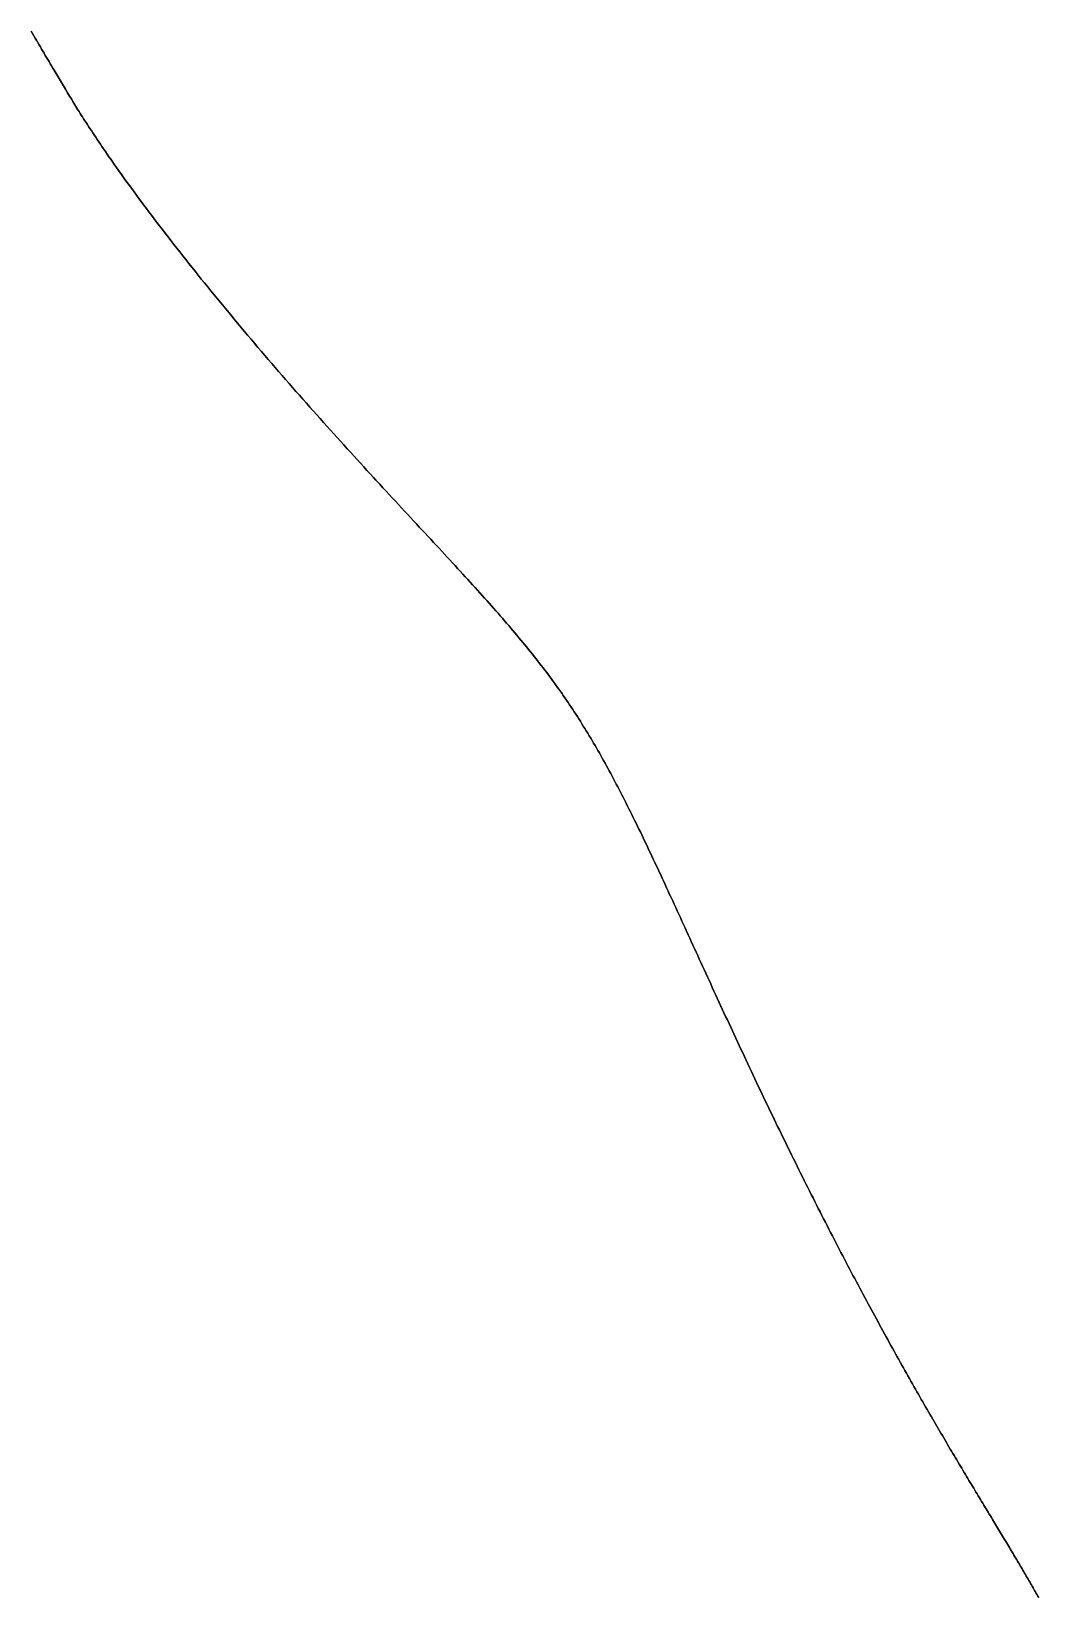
# Model space of a CAD drawing. Header units: inches. Extents: x 130170 to 284068, y 377793 to 804530.
# Drawn here: x 248968.7 to 249005.5, y 747173.8 to 747231.1 of the extents above; entities that cross this region are included whole.
import ezdxf

# ---------------------------------------------------------------- set-up
doc = ezdxf.new("R2010")
doc.units = ezdxf.units.IN
doc.header["$MEASUREMENT"] = 0
doc.layers.add('muni_il', color=7, linetype='Continuous')

msp = doc.modelspace()

# ---------------------------------------------------------------- linework, layer by layer
at = {"layer": 'muni_il'}
for points in [[(248968.662, 747231.067), (248968.71, 747230.982), (248968.758, 747230.898), (248968.806, 747230.815), (248968.853, 747230.732), (248968.899, 747230.651), (248968.946, 747230.571), (248968.992, 747230.492), (248969.037, 747230.413), (248969.083, 747230.335), (248969.128, 747230.258), (248969.173, 747230.181), (248969.218, 747230.104), (248969.263, 747230.027), (248969.309, 747229.951), (248969.355, 747229.873), (248969.401, 747229.795), (248969.448, 747229.716), (248969.496, 747229.635), (248969.91, 747228.938), (248969.988, 747228.809), (248970.027, 747228.746), (248970.065, 747228.683), (248970.103, 747228.621), (248970.14, 747228.56), (248970.178, 747228.498), (248970.216, 747228.437), (248970.254, 747228.375), (248970.292, 747228.313), (248970.331, 747228.25), (248970.37, 747228.188), (248970.41, 747228.124), (248970.451, 747228.059), (248970.492, 747227.994), (248970.534, 747227.927), (248970.577, 747227.859), (248970.621, 747227.791), (248970.667, 747227.72), (248970.713, 747227.649), (248970.76, 747227.576), (248970.809, 747227.501), (248970.859, 747227.425), (248970.91, 747227.347), (248970.963, 747227.268), (248971.017, 747227.186), (248971.072, 747227.103), (248971.129, 747227.019), (248971.188, 747226.933), (248971.247, 747226.844), (248971.309, 747226.754), (248971.372, 747226.662), (248971.437, 747226.569), (248971.503, 747226.473), (248971.571, 747226.376), (248971.64, 747226.276), (248971.711, 747226.175), (248971.784, 747226.072), (248971.858, 747225.968), (248971.934, 747225.861), (248972.011, 747225.753), (248972.09, 747225.643), (248972.171, 747225.531), (248972.253, 747225.418), (248972.337, 747225.303), (248972.422, 747225.186), (248972.509, 747225.068), (248972.597, 747224.948), (248972.687, 747224.827), (248972.779, 747224.704), (248972.872, 747224.579), (248972.966, 747224.453), (248973.062, 747224.326), (248973.159, 747224.198), (248973.258, 747224.068), (248973.358, 747223.937), (248973.459, 747223.805), (248973.561, 747223.671), (248973.665, 747223.537), (248973.77, 747223.401), (248973.877, 747223.264), (248973.984, 747223.126), (248974.093, 747222.988), (248974.202, 747222.848), (248974.313, 747222.708), (248974.425, 747222.567), (248974.538, 747222.425), (248974.652, 747222.282), (248974.767, 747222.139), (248974.882, 747221.995), (248974.999, 747221.85), (248975.116, 747221.705), (248975.235, 747221.559), (248975.354, 747221.413), (248975.474, 747221.267), (248975.594, 747221.12), (248975.715, 747220.973), (248975.837, 747220.826), (248975.959, 747220.678), (248976.082, 747220.53), (248976.205, 747220.382), (248976.329, 747220.234), (248976.454, 747220.086), (248976.578, 747219.938), (248976.703, 747219.79), (248976.829, 747219.642), (248976.954, 747219.494), (248977.081, 747219.346), (248977.207, 747219.199), (248977.333, 747219.051), (248977.46, 747218.904), (248977.586, 747218.757), (248977.713, 747218.611), (248977.84, 747218.464), (248977.967, 747218.318), (248978.094, 747218.173), (248978.22, 747218.028), (248978.347, 747217.883), (248978.474, 747217.739), (248978.6, 747217.595), (248978.727, 747217.452), (248978.853, 747217.31), (248978.979, 747217.168), (248979.105, 747217.027), (248979.23, 747216.886), (248979.355, 747216.746), (248979.48, 747216.606), (248979.604, 747216.468), (248979.728, 747216.33), (248979.852, 747216.192), (248979.975, 747216.056), (248980.098, 747215.92), (248980.22, 747215.785), (248980.342, 747215.651), (248980.463, 747215.518), (248980.584, 747215.385), (248980.704, 747215.253), (248980.824, 747215.122), (248980.943, 747214.992), (248981.061, 747214.863), (248981.179, 747214.735), (248981.273, 747214.633), (248981.296, 747214.607), (248981.412, 747214.481), (248981.528, 747214.355), (248981.643, 747214.23), (248981.757, 747214.107), (248981.871, 747213.984), (248981.984, 747213.862), (248982.096, 747213.74), (248982.207, 747213.62), (248982.318, 747213.501), (248982.428, 747213.382), (248982.537, 747213.265), (248982.645, 747213.148), (248982.752, 747213.032), (248982.859, 747212.917), (248982.965, 747212.803), (248983.07, 747212.69), (248983.174, 747212.578), (248983.277, 747212.467), (248983.379, 747212.356), (248983.481, 747212.247), (248983.582, 747212.138), (248983.681, 747212.03), (248983.78, 747211.923), (248983.879, 747211.817), (248983.976, 747211.712), (248984.072, 747211.607), (248984.168, 747211.503), (248984.262, 747211.4), (248984.356, 747211.298), (248984.449, 747211.197), (248984.541, 747211.096), (248984.632, 747210.996), (248984.723, 747210.897), (248984.812, 747210.798), (248984.901, 747210.701), (248984.989, 747210.603), (248985.076, 747210.507), (248985.162, 747210.411), (248985.247, 747210.316), (248985.332, 747210.222), (248985.415, 747210.128), (248985.498, 747210.034), (248985.58, 747209.942), (248985.662, 747209.849), (248985.742, 747209.758), (248985.822, 747209.667), (248985.9, 747209.576), (248985.979, 747209.486), (248986.056, 747209.396), (248986.133, 747209.307), (248986.208, 747209.218), (248986.283, 747209.13), (248986.358, 747209.042), (248986.431, 747208.954), (248986.504, 747208.867), (248986.577, 747208.78), (248986.648, 747208.694), (248986.719, 747208.607), (248986.789, 747208.521), (248986.859, 747208.436), (248986.928, 747208.35), (248986.996, 747208.265), (248987.064, 747208.18), (248987.131, 747208.095), (248987.197, 747208.01), (248987.263, 747207.925), (248987.328, 747207.841), (248987.393, 747207.757), (248987.457, 747207.672), (248987.521, 747207.588), (248987.584, 747207.504), (248987.646, 747207.42), (248987.708, 747207.336), (248987.77, 747207.252), (248987.831, 747207.168), (248987.892, 747207.084), (248987.952, 747207), (248988.012, 747206.916), (248988.071, 747206.831), (248988.13, 747206.747), (248988.188, 747206.662), (248988.246, 747206.578), (248988.304, 747206.493), (248988.361, 747206.408), (248988.418, 747206.322), (248988.475, 747206.237), (248988.531, 747206.151), (248988.587, 747206.065), (248988.643, 747205.979), (248988.698, 747205.893), (248988.753, 747205.806), (248988.808, 747205.719), (248988.862, 747205.632), (248988.916, 747205.544), (248988.97, 747205.456), (248989.024, 747205.367), (248989.078, 747205.279), (248989.131, 747205.19), (248989.184, 747205.1), (248989.237, 747205.01), (248989.29, 747204.92), (248989.343, 747204.829), (248989.395, 747204.738), (248989.448, 747204.646), (248989.5, 747204.554), (248989.552, 747204.461), (248989.604, 747204.368), (248989.656, 747204.275), (248989.708, 747204.181), (248989.759, 747204.086), (248989.811, 747203.991), (248989.863, 747203.895), (248989.914, 747203.799), (248989.966, 747203.702), (248990.017, 747203.605), (248990.069, 747203.507), (248990.12, 747203.409), (248990.172, 747203.31), (248990.223, 747203.21), (248990.275, 747203.11), (248990.326, 747203.009), (248990.378, 747202.908), (248990.429, 747202.806), (248990.481, 747202.704), (248990.532, 747202.601), (248990.584, 747202.497), (248990.636, 747202.393), (248990.687, 747202.288), (248990.739, 747202.182), (248990.791, 747202.076), (248990.843, 747201.97), (248990.896, 747201.862), (248990.948, 747201.755), (248991, 747201.646), (248991.053, 747201.537), (248991.105, 747201.427), (248991.158, 747201.317), (248991.211, 747201.206), (248991.264, 747201.094), (248991.317, 747200.982), (248991.37, 747200.869), (248991.423, 747200.756), (248991.477, 747200.642), (248991.531, 747200.527), (248991.585, 747200.412), (248991.639, 747200.297), (248991.693, 747200.18), (248991.747, 747200.064), (248991.802, 747199.946), (248991.856, 747199.828), (248991.911, 747199.71), (248991.966, 747199.591), (248992.021, 747199.471), (248992.077, 747199.351), (248992.132, 747199.23), (248992.188, 747199.109), (248992.244, 747198.987), (248992.3, 747198.865), (248992.356, 747198.742), (248992.413, 747198.619), (248992.47, 747198.495), (248992.526, 747198.371), (248992.583, 747198.246), (248992.641, 747198.121), (248992.698, 747197.995), (248992.756, 747197.869), (248992.814, 747197.743), (248992.872, 747197.616), (248992.93, 747197.489), (248992.988, 747197.361), (248993.047, 747197.233), (248993.105, 747197.105), (248993.165, 747196.976), (248993.224, 747196.846), (248993.283, 747196.717), (248993.342, 747196.587), (248993.402, 747196.457), (248993.462, 747196.326), (248993.522, 747196.195), (248993.582, 747196.064), (248993.643, 747195.933), (248993.703, 747195.801), (248993.764, 747195.669), (248993.825, 747195.537), (248993.886, 747195.404), (248993.947, 747195.272), (248994.009, 747195.139), (248994.07, 747195.006), (248994.132, 747194.873), (248994.194, 747194.739), (248994.256, 747194.605), (248994.318, 747194.472), (248994.38, 747194.338), (248994.443, 747194.204), (248994.505, 747194.07), (248994.568, 747193.935), (248994.631, 747193.801), (248994.694, 747193.666), (248994.757, 747193.532), (248994.82, 747193.397), (248994.883, 747193.263), (248994.947, 747193.128), (248995.01, 747192.993), (248995.074, 747192.859), (248995.137, 747192.724), (248995.201, 747192.59), (248995.265, 747192.455), (248995.329, 747192.32), (248995.393, 747192.186), (248995.457, 747192.051), (248995.522, 747191.917), (248995.586, 747191.783), (248995.65, 747191.648), (248995.715, 747191.514), (248995.779, 747191.38), (248995.844, 747191.247), (248995.908, 747191.113), (248995.973, 747190.979), (248996.038, 747190.846), (248996.102, 747190.713), (248996.167, 747190.58), (248996.232, 747190.447), (248996.297, 747190.314), (248996.361, 747190.182), (248996.426, 747190.05), (248996.491, 747189.918), (248996.556, 747189.786), (248996.621, 747189.655), (248996.686, 747189.524), (248996.75, 747189.393), (248996.815, 747189.263), (248996.88, 747189.132), (248996.945, 747189.002), (248997.009, 747188.873), (248997.074, 747188.744), (248997.139, 747188.614), (248997.203, 747188.486), (248997.268, 747188.358), (248997.332, 747188.23), (248997.397, 747188.102), (248997.461, 747187.975), (248997.526, 747187.849), (248997.59, 747187.722), (248997.654, 747187.596), (248997.718, 747187.471), (248997.782, 747187.346), (248997.846, 747187.221), (248997.91, 747187.097), (248997.974, 747186.973), (248998.037, 747186.85), (248998.101, 747186.727), (248998.165, 747186.604), (248998.228, 747186.482), (248998.291, 747186.361), (248998.354, 747186.24), (248998.417, 747186.119), (248998.48, 747185.999), (248998.543, 747185.88), (248998.606, 747185.761), (248998.668, 747185.642), (248998.73, 747185.524), (248998.792, 747185.407), (248998.855, 747185.29), (248998.916, 747185.173), (248998.978, 747185.057), (248999.04, 747184.942), (248999.101, 747184.827), (248999.162, 747184.713), (248999.223, 747184.599), (248999.284, 747184.486), (248999.345, 747184.374), (248999.405, 747184.262), (248999.466, 747184.15), (248999.526, 747184.039), (248999.586, 747183.929), (248999.646, 747183.819), (248999.705, 747183.71), (248999.765, 747183.601), (248999.824, 747183.493), (248999.883, 747183.386), (248999.942, 747183.279), (249000, 747183.173), (249000.059, 747183.067), (249000.117, 747182.962), (249000.174, 747182.858), (249000.232, 747182.754), (249000.29, 747182.651), (249000.347, 747182.548), (249000.404, 747182.446), (249000.461, 747182.344), (249000.517, 747182.244), (249000.574, 747182.143), (249000.63, 747182.044), (249000.686, 747181.944), (249000.741, 747181.846), (249000.797, 747181.748), (249000.852, 747181.651), (249000.907, 747181.554), (249000.961, 747181.458), (249001.016, 747181.363), (249001.07, 747181.268), (249001.123, 747181.174), (249001.177, 747181.08), (249001.23, 747180.987), (249001.284, 747180.895), (249001.336, 747180.803), (249001.389, 747180.712), (249001.441, 747180.621), (249001.493, 747180.531), (249001.545, 747180.441), (249001.597, 747180.352), (249001.648, 747180.264), (249001.699, 747180.176), (249001.75, 747180.089), (249001.8, 747180.003), (249001.851, 747179.917), (249001.9, 747179.831), (249001.95, 747179.747), (249002, 747179.662), (249002.049, 747179.579), (249002.098, 747179.496), (249002.146, 747179.413), (249002.194, 747179.331), (249002.242, 747179.25), (249002.29, 747179.169), (249002.338, 747179.089), (249002.385, 747179.009), (249002.432, 747178.93), (249002.479, 747178.851), (249002.525, 747178.773), (249002.571, 747178.695), (249002.617, 747178.618), (249002.663, 747178.542), (249002.708, 747178.466), (249002.753, 747178.39), (249002.798, 747178.315), (249002.843, 747178.241), (249002.887, 747178.167), (249002.931, 747178.094), (249002.974, 747178.021), (249003.018, 747177.948), (249003.061, 747177.876), (249003.104, 747177.805), (249003.147, 747177.734), (249003.189, 747177.663), (249003.231, 747177.593), (249003.273, 747177.524), (249003.315, 747177.454), (249003.356, 747177.386), (249003.397, 747177.318), (249003.438, 747177.25), (249003.479, 747177.182), (249003.519, 747177.115), (249003.559, 747177.049), (249003.599, 747176.983), (249003.639, 747176.917), (249003.678, 747176.852), (249003.717, 747176.787), (249003.756, 747176.723), (249003.795, 747176.659), (249003.833, 747176.595), (249003.871, 747176.532), (249003.909, 747176.469), (249003.947, 747176.407), (249003.984, 747176.345), (249004.021, 747176.283), (249004.058, 747176.222), (249004.095, 747176.161), (249004.132, 747176.1), (249004.168, 747176.04), (249004.204, 747175.98), (249004.24, 747175.92), (249004.276, 747175.861), (249004.311, 747175.802), (249004.346, 747175.743), (249004.381, 747175.684), (249004.416, 747175.626), (249004.451, 747175.568), (249004.485, 747175.511), (249004.519, 747175.454), (249004.553, 747175.397), (249004.587, 747175.34), (249004.621, 747175.283), (249004.654, 747175.227), (249004.688, 747175.171), (249004.721, 747175.115), (249004.753, 747175.06), (249004.786, 747175.005), (249004.819, 747174.95), (249004.851, 747174.895), (249004.883, 747174.84), (249004.915, 747174.785), (249004.947, 747174.731), (249004.979, 747174.677), (249005.01, 747174.623), (249005.042, 747174.57), (249005.073, 747174.516), (249005.104, 747174.463), (249005.135, 747174.409), (249005.166, 747174.356), (249005.196, 747174.304), (249005.227, 747174.251), (249005.257, 747174.198), (249005.287, 747174.146), (249005.318, 747174.093), (249005.348, 747174.041), (249005.377, 747173.989), (249005.407, 747173.936), (249005.437, 747173.885), (249005.466, 747173.833), (249005.496, 747173.781), (249005.525, 747173.729)], [(249005.525, 747173.729), (249005.496, 747173.781), (249005.466, 747173.833), (249005.437, 747173.885), (249005.407, 747173.936), (249005.377, 747173.989), (249005.348, 747174.041), (249005.318, 747174.093), (249005.287, 747174.146), (249005.257, 747174.198), (249005.227, 747174.251), (249005.196, 747174.304), (249005.166, 747174.356), (249005.135, 747174.409), (249005.104, 747174.463), (249005.073, 747174.516), (249005.042, 747174.57), (249005.01, 747174.623), (249004.979, 747174.677), (249004.947, 747174.731), (249004.915, 747174.785), (249004.883, 747174.84), (249004.851, 747174.895), (249004.819, 747174.95), (249004.786, 747175.005), (249004.753, 747175.06), (249004.721, 747175.115), (249004.688, 747175.171), (249004.654, 747175.227), (249004.621, 747175.283), (249004.587, 747175.34), (249004.553, 747175.397), (249004.519, 747175.454), (249004.485, 747175.511), (249004.451, 747175.568), (249004.416, 747175.626), (249004.381, 747175.684), (249004.346, 747175.743), (249004.311, 747175.802), (249004.276, 747175.861), (249004.24, 747175.92), (249004.204, 747175.98), (249004.168, 747176.04), (249004.132, 747176.1), (249004.095, 747176.161), (249004.058, 747176.222), (249004.021, 747176.283), (249003.984, 747176.345), (249003.947, 747176.407), (249003.909, 747176.469), (249003.871, 747176.532), (249003.833, 747176.595), (249003.795, 747176.659), (249003.756, 747176.723), (249003.717, 747176.787), (249003.678, 747176.852), (249003.639, 747176.917), (249003.599, 747176.983), (249003.559, 747177.049), (249003.519, 747177.115), (249003.479, 747177.182), (249003.438, 747177.25), (249003.397, 747177.318), (249003.356, 747177.386), (249003.315, 747177.454), (249003.273, 747177.524), (249003.231, 747177.593), (249003.189, 747177.663), (249003.147, 747177.734), (249003.104, 747177.805), (249003.061, 747177.876), (249003.018, 747177.948), (249002.974, 747178.021), (249002.931, 747178.094), (249002.887, 747178.167), (249002.843, 747178.241), (249002.798, 747178.315), (249002.753, 747178.39), (249002.708, 747178.466), (249002.663, 747178.542), (249002.617, 747178.618), (249002.571, 747178.695), (249002.525, 747178.773), (249002.479, 747178.851), (249002.432, 747178.93), (249002.385, 747179.009), (249002.338, 747179.089), (249002.29, 747179.169), (249002.242, 747179.25), (249002.194, 747179.331), (249002.146, 747179.413), (249002.098, 747179.496), (249002.049, 747179.579), (249002, 747179.662), (249001.95, 747179.747), (249001.9, 747179.831), (249001.851, 747179.917), (249001.8, 747180.003), (249001.75, 747180.089), (249001.699, 747180.176), (249001.648, 747180.264), (249001.597, 747180.352), (249001.545, 747180.441), (249001.493, 747180.531), (249001.441, 747180.621), (249001.389, 747180.712), (249001.336, 747180.803), (249001.284, 747180.895), (249001.23, 747180.987), (249001.177, 747181.08), (249001.123, 747181.174), (249001.07, 747181.268), (249001.016, 747181.363), (249000.961, 747181.458), (249000.907, 747181.554), (249000.852, 747181.651), (249000.797, 747181.748), (249000.741, 747181.846), (249000.686, 747181.944), (249000.63, 747182.044), (249000.574, 747182.143), (249000.517, 747182.244), (249000.461, 747182.344), (249000.404, 747182.446), (249000.347, 747182.548), (249000.29, 747182.651), (249000.232, 747182.754), (249000.174, 747182.858), (249000.117, 747182.962), (249000.059, 747183.067), (249000, 747183.173), (248999.942, 747183.279), (248999.883, 747183.386), (248999.824, 747183.493), (248999.765, 747183.601), (248999.705, 747183.71), (248999.646, 747183.819), (248999.586, 747183.929), (248999.526, 747184.039), (248999.466, 747184.15), (248999.405, 747184.262), (248999.345, 747184.374), (248999.284, 747184.486), (248999.223, 747184.599), (248999.162, 747184.713), (248999.101, 747184.827), (248999.04, 747184.942), (248998.978, 747185.057), (248998.916, 747185.173), (248998.855, 747185.29), (248998.792, 747185.407), (248998.73, 747185.524), (248998.668, 747185.642), (248998.606, 747185.761), (248998.543, 747185.88), (248998.48, 747185.999), (248998.417, 747186.119), (248998.354, 747186.24), (248998.291, 747186.361), (248998.228, 747186.482), (248998.165, 747186.604), (248998.101, 747186.727), (248998.037, 747186.85), (248997.974, 747186.973), (248997.91, 747187.097), (248997.846, 747187.221), (248997.782, 747187.346), (248997.718, 747187.471), (248997.654, 747187.596), (248997.59, 747187.722), (248997.526, 747187.849), (248997.461, 747187.975), (248997.397, 747188.102), (248997.332, 747188.23), (248997.268, 747188.358), (248997.203, 747188.486), (248997.139, 747188.614), (248997.074, 747188.744), (248997.009, 747188.873), (248996.945, 747189.002), (248996.88, 747189.132), (248996.815, 747189.263), (248996.75, 747189.393), (248996.686, 747189.524), (248996.621, 747189.655), (248996.556, 747189.786), (248996.491, 747189.918), (248996.426, 747190.05), (248996.361, 747190.182), (248996.297, 747190.314), (248996.232, 747190.447), (248996.167, 747190.58), (248996.102, 747190.713), (248996.038, 747190.846), (248995.973, 747190.979), (248995.908, 747191.113), (248995.844, 747191.247), (248995.779, 747191.38), (248995.715, 747191.514), (248995.65, 747191.648), (248995.586, 747191.783), (248995.522, 747191.917), (248995.457, 747192.051), (248995.393, 747192.186), (248995.329, 747192.32), (248995.265, 747192.455), (248995.201, 747192.59), (248995.137, 747192.724), (248995.074, 747192.859), (248995.01, 747192.993), (248994.947, 747193.128), (248994.883, 747193.263), (248994.82, 747193.397), (248994.757, 747193.532), (248994.694, 747193.666), (248994.631, 747193.801), (248994.568, 747193.935), (248994.505, 747194.07), (248994.443, 747194.204), (248994.38, 747194.338), (248994.318, 747194.472), (248994.256, 747194.605), (248994.194, 747194.739), (248994.132, 747194.873), (248994.07, 747195.006), (248994.009, 747195.139), (248993.947, 747195.272), (248993.886, 747195.404), (248993.825, 747195.537), (248993.764, 747195.669), (248993.703, 747195.801), (248993.643, 747195.933), (248993.582, 747196.064), (248993.522, 747196.195), (248993.462, 747196.326), (248993.402, 747196.457), (248993.342, 747196.587), (248993.283, 747196.717), (248993.224, 747196.846), (248993.165, 747196.976), (248993.105, 747197.105), (248993.047, 747197.233), (248992.988, 747197.361), (248992.93, 747197.489), (248992.872, 747197.616), (248992.814, 747197.743), (248992.756, 747197.869), (248992.698, 747197.995), (248992.641, 747198.121), (248992.583, 747198.246), (248992.526, 747198.371), (248992.47, 747198.495), (248992.413, 747198.619), (248992.356, 747198.742), (248992.3, 747198.865), (248992.244, 747198.987), (248992.188, 747199.109), (248992.132, 747199.23), (248992.077, 747199.351), (248992.021, 747199.471), (248991.966, 747199.591), (248991.911, 747199.71), (248991.856, 747199.828), (248991.802, 747199.946), (248991.747, 747200.064), (248991.693, 747200.18), (248991.639, 747200.297), (248991.585, 747200.412), (248991.531, 747200.527), (248991.477, 747200.642), (248991.423, 747200.756), (248991.37, 747200.869), (248991.317, 747200.982), (248991.264, 747201.094), (248991.211, 747201.206), (248991.158, 747201.317), (248991.105, 747201.427), (248991.053, 747201.537), (248991, 747201.646), (248990.948, 747201.755), (248990.896, 747201.862), (248990.843, 747201.97), (248990.791, 747202.076), (248990.739, 747202.182), (248990.687, 747202.288), (248990.636, 747202.393), (248990.584, 747202.497), (248990.532, 747202.601), (248990.481, 747202.704), (248990.429, 747202.806), (248990.378, 747202.908), (248990.326, 747203.009), (248990.275, 747203.11), (248990.223, 747203.21), (248990.172, 747203.31), (248990.12, 747203.409), (248990.069, 747203.507), (248990.017, 747203.605), (248989.966, 747203.702), (248989.914, 747203.799), (248989.863, 747203.895), (248989.811, 747203.991), (248989.759, 747204.086), (248989.708, 747204.181), (248989.656, 747204.275), (248989.604, 747204.368), (248989.552, 747204.461), (248989.5, 747204.554), (248989.448, 747204.646), (248989.395, 747204.738), (248989.343, 747204.829), (248989.29, 747204.92), (248989.237, 747205.01), (248989.184, 747205.1), (248989.131, 747205.19), (248989.078, 747205.279), (248989.024, 747205.367), (248988.97, 747205.456), (248988.916, 747205.544), (248988.862, 747205.632), (248988.808, 747205.719), (248988.753, 747205.806), (248988.698, 747205.893), (248988.643, 747205.979), (248988.587, 747206.065), (248988.531, 747206.151), (248988.475, 747206.237), (248988.418, 747206.322), (248988.361, 747206.408), (248988.304, 747206.493), (248988.246, 747206.578), (248988.188, 747206.662), (248988.13, 747206.747), (248988.071, 747206.831), (248988.012, 747206.916), (248987.952, 747207), (248987.892, 747207.084), (248987.831, 747207.168), (248987.77, 747207.252), (248987.708, 747207.336), (248987.646, 747207.42), (248987.584, 747207.504), (248987.521, 747207.588), (248987.457, 747207.672), (248987.393, 747207.757), (248987.328, 747207.841), (248987.263, 747207.925), (248987.197, 747208.01), (248987.131, 747208.095), (248987.064, 747208.18), (248986.996, 747208.265), (248986.928, 747208.35), (248986.859, 747208.436), (248986.789, 747208.521), (248986.719, 747208.607), (248986.648, 747208.694), (248986.577, 747208.78), (248986.504, 747208.867), (248986.431, 747208.954), (248986.358, 747209.042), (248986.283, 747209.13), (248986.208, 747209.218), (248986.133, 747209.307), (248986.056, 747209.396), (248985.979, 747209.486), (248985.9, 747209.576), (248985.822, 747209.667), (248985.742, 747209.758), (248985.662, 747209.849), (248985.58, 747209.942), (248985.498, 747210.034), (248985.415, 747210.128), (248985.332, 747210.222), (248985.247, 747210.316), (248985.162, 747210.411), (248985.076, 747210.507), (248984.989, 747210.603), (248984.901, 747210.701), (248984.812, 747210.798), (248984.723, 747210.897), (248984.632, 747210.996), (248984.541, 747211.096), (248984.449, 747211.197), (248984.356, 747211.298), (248984.262, 747211.4), (248984.168, 747211.503), (248984.072, 747211.607), (248983.976, 747211.712), (248983.879, 747211.817), (248983.78, 747211.923), (248983.681, 747212.03), (248983.582, 747212.138), (248983.481, 747212.247), (248983.379, 747212.356), (248983.277, 747212.467), (248983.174, 747212.578), (248983.07, 747212.69), (248982.965, 747212.803), (248982.859, 747212.917), (248982.752, 747213.032), (248982.645, 747213.148), (248982.537, 747213.265), (248982.428, 747213.382), (248982.318, 747213.501), (248982.207, 747213.62), (248982.096, 747213.74), (248981.984, 747213.862), (248981.871, 747213.984), (248981.757, 747214.107), (248981.643, 747214.23), (248981.528, 747214.355), (248981.412, 747214.481), (248981.296, 747214.607), (248981.273, 747214.633), (248981.179, 747214.735), (248981.061, 747214.863), (248980.943, 747214.992), (248980.824, 747215.122), (248980.704, 747215.253), (248980.584, 747215.385), (248980.463, 747215.518), (248980.342, 747215.651), (248980.22, 747215.785), (248980.098, 747215.92), (248979.975, 747216.056), (248979.852, 747216.192), (248979.728, 747216.33), (248979.604, 747216.468), (248979.48, 747216.606), (248979.355, 747216.746), (248979.23, 747216.886), (248979.105, 747217.027), (248978.979, 747217.168), (248978.853, 747217.31), (248978.727, 747217.452), (248978.6, 747217.595), (248978.474, 747217.739), (248978.347, 747217.883), (248978.22, 747218.028), (248978.094, 747218.173), (248977.967, 747218.318), (248977.84, 747218.464), (248977.713, 747218.611), (248977.586, 747218.757), (248977.46, 747218.904), (248977.333, 747219.051), (248977.207, 747219.199), (248977.081, 747219.346), (248976.954, 747219.494), (248976.829, 747219.642), (248976.703, 747219.79), (248976.578, 747219.938), (248976.454, 747220.086), (248976.329, 747220.234), (248976.205, 747220.382), (248976.082, 747220.53), (248975.959, 747220.678), (248975.837, 747220.826), (248975.715, 747220.973), (248975.594, 747221.12), (248975.474, 747221.267), (248975.354, 747221.413), (248975.235, 747221.559), (248975.116, 747221.705), (248974.999, 747221.85), (248974.882, 747221.995), (248974.767, 747222.139), (248974.652, 747222.282), (248974.538, 747222.425), (248974.425, 747222.567), (248974.313, 747222.708), (248974.202, 747222.848), (248974.093, 747222.988), (248973.984, 747223.126), (248973.877, 747223.264), (248973.77, 747223.401), (248973.665, 747223.537), (248973.561, 747223.671), (248973.459, 747223.805), (248973.358, 747223.937), (248973.258, 747224.068), (248973.159, 747224.198), (248973.062, 747224.326), (248972.966, 747224.453), (248972.872, 747224.579), (248972.779, 747224.704), (248972.687, 747224.827), (248972.597, 747224.948), (248972.509, 747225.068), (248972.422, 747225.186), (248972.337, 747225.303), (248972.253, 747225.418), (248972.171, 747225.531), (248972.09, 747225.643), (248972.011, 747225.753), (248971.934, 747225.861), (248971.858, 747225.968), (248971.784, 747226.072), (248971.711, 747226.175), (248971.64, 747226.276), (248971.571, 747226.376), (248971.503, 747226.473), (248971.437, 747226.569), (248971.372, 747226.662), (248971.309, 747226.754), (248971.247, 747226.844), (248971.188, 747226.933), (248971.129, 747227.019), (248971.072, 747227.103), (248971.017, 747227.186), (248970.963, 747227.268), (248970.91, 747227.347), (248970.859, 747227.425), (248970.809, 747227.501), (248970.76, 747227.576), (248970.713, 747227.649), (248970.667, 747227.72), (248970.621, 747227.791), (248970.577, 747227.859), (248970.534, 747227.927), (248970.492, 747227.994), (248970.451, 747228.059), (248970.41, 747228.124), (248970.37, 747228.188), (248970.331, 747228.25), (248970.292, 747228.313), (248970.254, 747228.375), (248970.216, 747228.437), (248970.178, 747228.498), (248970.14, 747228.56), (248970.103, 747228.621), (248970.065, 747228.683), (248970.027, 747228.746), (248969.988, 747228.809), (248969.91, 747228.938), (248969.496, 747229.635), (248969.448, 747229.716), (248969.401, 747229.795), (248969.355, 747229.873), (248969.309, 747229.951), (248969.263, 747230.027), (248969.218, 747230.104), (248969.173, 747230.181), (248969.128, 747230.258), (248969.083, 747230.335), (248969.037, 747230.413), (248968.992, 747230.492), (248968.946, 747230.571), (248968.899, 747230.651), (248968.853, 747230.732), (248968.806, 747230.815), (248968.758, 747230.898), (248968.71, 747230.982), (248968.662, 747231.067)]]:
    msp.add_lwpolyline(points, dxfattribs=at)

doc.saveas('drawing.dxf')
